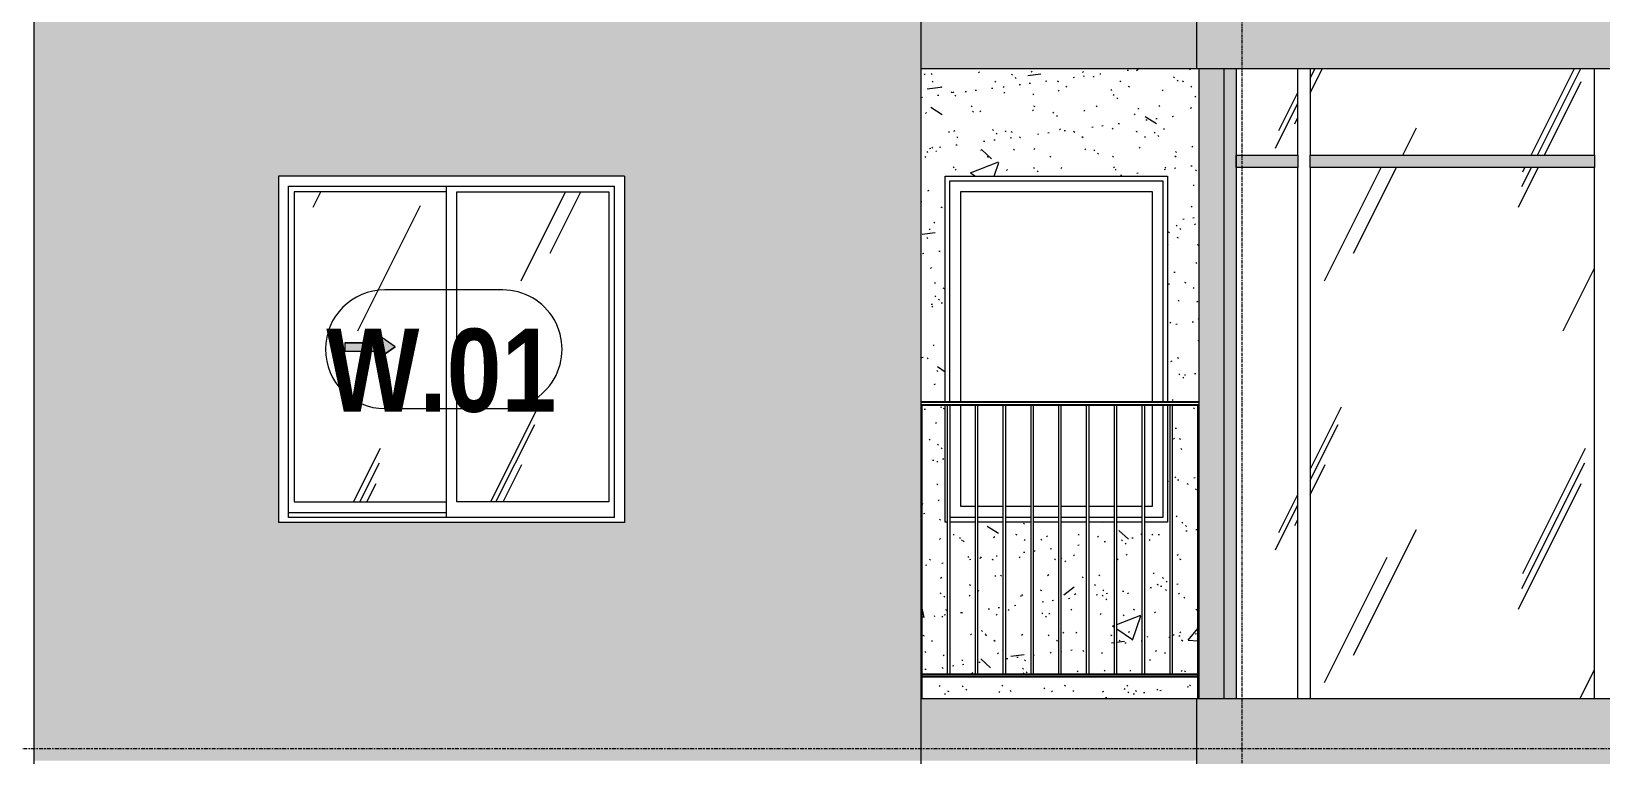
# Model space of a CAD drawing. Header units: millimetres. Extents: x 25061 to 259291, y -8723 to 35400.
# Drawn here: x 192810 to 199160, y 15775 to 18700 of the extents above; entities that cross this region are included whole.
import ezdxf

# ---------------------------------------------------------------- set-up
doc = ezdxf.new("R2010")
doc.units = ezdxf.units.MM
for name, pattern in [('1 NÉT CALL OUT', [6, 3, -3]), ('Centre', [31.750000000000007, 6.350000000000001, -4.762500000000001, 15.875, -4.762500000000001]), ('Grid Line', [22.225, 12.7, -3.175, 3.175, -3.175])]:
    doc.linetypes.add(name, pattern=pattern)
for name, color, linetype, lineweight in [('0-2', 50, 'Continuous', 5), ('A-DETL-GENF', 92, 'Continuous', 9), ('A-DETL-GENF-3', 92, '1 NÉT CALL OUT', 9), ('A-FLOR-HRAL-1', 253, 'Continuous', 9), ('A-FLOR-LEVL-2', 51, 'Centre', 9), ('A-GLAZ', 151, 'Continuous', 9), ('A-GLAZ-1', 7, '1 NÉT CALL OUT', 9), ('A-GLAZ-3', 7, 'Continuous', 9), ('A-GLAZ-CURT', 52, 'Continuous', 9), ('A-GLAZ-CWMG', 51, 'Continuous', 9), ('A-GLAZ-IDEN', 152, 'Continuous', 9), ('A-WALL', 113, 'Continuous', 9), ('A-WALL-PATT-2', 9, 'Continuous', 9), ('A-WALL-PATT-3', 111, 'Continuous', 5), ('I-WALL', 2, 'Continuous', 9), ('I-WALL-2', 7, 'Continuous', 9), ('S-GRID-1', 1, 'Grid Line', 9)]:
    doc.layers.add(name, color=color, linetype=linetype, lineweight=lineweight)
doc.styles.add('Arial_B_2', font='arialbd.ttf', dxfattribs={"width": 0.85, "height": 335.9999999999997})
pattern_1 = [(63.435, (-78970.689, 14236.291), (-0.001899213711112679, 1625.600400602311), [567.96, -3066.991]), (63.435, (-80596.289, 14236.291), (-0.001899213711112679, 1625.600400602311), [567.96, -3066.991]), (63.435, (-78192.508, 14550.35), (-0.001899213711112679, 1625.600400602311), [567.96, -3066.991]), (63.435, (-79818.108, 14550.35), (-0.001899213711112679, 1625.600400602311), [567.96, -3066.991]), (63.435, (-78310.289, 14439.491), (-0.001899213711112679, 1625.600400602311), [567.96, -3066.991]), (63.435, (-79935.88900000001, 14439.491), (-0.001899213711112679, 1625.600400602311), [567.96, -3066.991]), (63.435, (-78430.349, 15074.407), (-0.001899213711112679, 1625.600400602311), [276.055, -3358.896]), (63.435, (-80055.94900000001, 15074.407), (-0.001899213711112679, 1625.600400602311), [276.055, -3358.896]), (63.435, (-78508.87, 14976.146), (-0.001899213711112679, 1625.600400602311), [567.96, -3066.991]), (63.435, (-80134.47, 14976.146), (-0.001899213711112679, 1625.600400602311), [567.96, -3066.991]), (63.435, (-78495.01400000001, 15046.693), (-0.001899213711112679, 1625.600400602311), [567.96, -3066.991]), (63.435, (-80120.614, 15046.693), (-0.001899213711112679, 1625.600400602311), [567.96, -3066.991]), (63.435, (-79150.864, 14737.203), (-0.001899213711112679, 1625.600400602311), [567.96, -3066.991]), (63.435, (-80776.464, 14737.203), (-0.001899213711112679, 1625.600400602311), [567.96, -3066.991]), (63.435, (-79137.006, 14820.346), (-0.001899213711112679, 1625.600400602311), [567.96, -3066.991]), (63.435, (-80762.606, 14820.346), (-0.001899213711112679, 1625.600400602311), [567.96, -3066.991]), (63.435, (-79133.275, 14880.294), (-0.001899213711112679, 1625.600400602311), [567.96, -3066.991]), (63.435, (-80758.875, 14880.294), (-0.001899213711112679, 1625.600400602311), [567.96, -3066.991])]

# ---------------------------------------------------------------- blocks, each defined once
blk = doc.blocks.new('M_Fixed - 900 x 1400-901191-TKCS_MẶT CẮT 2')
at = {"layer": 'A-GLAZ-3'}
for p, q in [((-62135.5899402383, 7895.999999999995), (-61273.58994023831, 7895.999999999995)), ((-62135.5899402383, 6999.999999999995), (-62135.5899402383, 7895.999999999995)), ((-61273.58994023831, 7895.999999999995), (-61273.58994023831, 6999.999999999995)), ((-62091.5899402383, 7851.999999999995), (-61317.58994023831, 7851.999999999995)), ((-62091.5899402383, 7000.000000000001), (-62091.5899402383, 7851.999999999995)), ((-61317.58994023831, 7851.999999999995), (-61317.58994023831, 7000.000000000001)), ((-62091.5899402383, 6577.999999999988), (-62091.5899402383, 6989.999999999996)), ((-61317.58994023831, 6989.999999999996), (-61317.58994023831, 6577.999999999988)), ((-61273.58994023831, 6989.999999999991), (-61273.58994023831, 6533.999999999989)), ((-62032.56428701691, 6577.999999999988), (-62091.5899402383, 6577.999999999988)), ((-61920.0642870169, 6577.999999999988), (-62022.56428701691, 6577.999999999988)), ((-61807.5642870169, 6577.999999999988), (-61910.06428701691, 6577.999999999988)), ((-61695.06428701691, 6577.999999999988), (-61797.5642870169, 6577.999999999988)), ((-61582.5642870169, 6577.999999999988), (-61685.06428701692, 6577.999999999988)), ((-61470.0642870169, 6577.999999999988), (-61572.56428701691, 6577.999999999988)), ((-61357.56428701691, 6577.999999999988), (-61460.06428701691, 6577.999999999988)), ((-61317.58994023831, 6577.999999999988), (-61347.56428701692, 6577.999999999988)), ((-62032.5642870169, 6533.999999999989), (-62135.06428701691, 6533.999999999989)), ((-61920.0642870169, 6533.999999999989), (-62022.56428701691, 6533.999999999989)), ((-61807.5642870169, 6533.999999999989), (-61910.0642870169, 6533.999999999989)), ((-61695.0642870169, 6533.999999999989), (-61797.5642870169, 6533.999999999989)), ((-61582.56428701689, 6533.999999999989), (-61685.06428701691, 6533.999999999989)), ((-61470.06428701689, 6533.999999999989), (-61572.5642870169, 6533.999999999989)), ((-61357.5642870169, 6533.999999999989), (-61460.0642870169, 6533.999999999989)), ((-61273.58994023831, 6533.999999999989), (-61347.56428701691, 6533.999999999989))]:
    blk.add_line(p, q, dxfattribs=at)
blk = doc.blocks.new('Railing - 10mm-901206-TKCS_MẶT CẮT 2')
at = {"layer": 'A-FLOR-HRAL-1'}
for p, q in [((-62145.0642870169, 5900.000000000002), (-62145.0642870169, 6990.000000000001)), ((-62135.0642870169, 5900.000000000002), (-62135.0642870169, 6990.000000000001))]:
    blk.add_line(p, q, dxfattribs=at)
blk = doc.blocks.new('Railing - 50 x 10mm-901205-TKCS_MẶT CẮT 2')
at = {"layer": 'A-FLOR-HRAL-1'}
for p in [(-62252.56428701682, 6990.000000000001), (-62247.5642870169, 5799.999999999156)]:
    blk.add_line(p, (-62247.5642870169, 6990.000000000001), dxfattribs=at)
blk = doc.blocks.new('Railing - 50 x 10mm-V153-TKCS_MẶT CẮT 2')
at = {"layer": 'A-FLOR-HRAL-1'}
for p, q in [((-77172.56428701566, 6990.000000000001), (-77177.56428701658, 6990.000000000001)), ((-77172.56428701566, 5799.999999999156), (-77172.56428701566, 6990.000000000001))]:
    blk.add_line(p, q, dxfattribs=at)
blk = doc.blocks.new('Railing - Railing-991918-TKCS_MẶT CẮT 2')
at = {"layer": ''}
for p, q in [((-84852.56428701639, 16100.00000000058), (-83727.56428701639, 16100.00000000058)), ((-83727.56428701639, 16090.00000000058), (-84852.56428701639, 16090.00000000058))]:
    blk.add_line(p, q, dxfattribs=at)
for name, p in [('Railing - 50 x 10mm-901205-TKCS_MẶT CẮT 2', (-22599.99999999949, 10200.00000000057)), ('Railing - 10mm-901206-TKCS_MẶT CẮT 2', (-22599.99999999949, 10200.00000000057)), ('Railing - 10mm-901206-TKCS_MẶT CẮT 2', (-22487.49999999949, 10200.00000000057)), ('Railing - 10mm-901206-TKCS_MẶT CẮT 2', (-22374.99999999949, 10200.00000000057)), ('Railing - 10mm-901206-TKCS_MẶT CẮT 2', (-22262.49999999949, 10200.00000000057)), ('Railing - 10mm-901206-TKCS_MẶT CẮT 2', (-22149.99999999949, 10200.00000000057)), ('Railing - 10mm-901206-TKCS_MẶT CẮT 2', (-22037.49999999949, 10200.00000000057)), ('Railing - 10mm-901206-TKCS_MẶT CẮT 2', (-21924.99999999949, 10200.00000000057)), ('Railing - 10mm-901206-TKCS_MẶT CẮT 2', (-21812.49999999949, 10200.00000000057)), ('Railing - 10mm-901206-TKCS_MẶT CẮT 2', (-21699.99999999948, 10200.00000000057))]:
    blk.add_blockref(name, p)
at = {"extrusion": (0, 0, -1), "zscale": -1}
blk.add_blockref('Railing - 50 x 10mm-V153-TKCS_MẶT CẮT 2', (160905.1285740323, 10200.00000000057), dxfattribs=at)
blk = doc.blocks.new('Top Rail Type - Top Rail_Internal_-991919-TKCS_MẶT CẮT 2')
at = {"layer": ''}
for p, q in [((-83727.56428701639, 17200.00000000058), (-84852.56428701639, 17200.00000000058)), ((-84852.56428701639, 17190.00000000058), (-83727.56428701639, 17190.00000000058))]:
    blk.add_line(p, q, dxfattribs=at)
blk = doc.blocks.new('NCV_TKTC_TANG 5_rvt-2-TKCS_MẶT CẮT 2')
at = {"layer": 'A-WALL-PATT-2'}
h = blk.add_hatch(dxfattribs=at)
h.set_pattern_fill('FP_37', color=256, style=0, pattern_type=2)
h.set_pattern_definition([(49.99999999999999, (-80880.303, 14125), (1165.978193959721, -102.010186150336), [121.92, -1341.12]), (355, (-80880.303, 14125), (-225.5544548453419, 1222.763349750237), [97.536, -1072.896]), (100.451, (-80783.13900000001, 14116.499), (940.4331391881915, 1120.746196716118), [103.616, -1139.776]), (46.184, (-80880.303, 14450.12), (1734.906139462684, -269.0742419996457), [182.88, -2011.68]), (96.636, (-80735.728, 14427.698), (1519.376807644733, 1583.53626714272), [155.424, -1709.665]), (351.184, (-80880.303, 14450.12), (1519.392032768823, 1583.52157230226), [146.304, -1609.344]), (21, (-80717.743, 14368.84), (970.3319869231707, -654.4975645651646), [121.92, -1341.12]), (326, (-80717.743, 14368.84), (395.5330640027326, 1178.803892457779), [97.536, -1072.896]), (71.45100000000001, (-80636.882, 14314.299), (1365.869894803426, 524.2956772725449), [103.616, -1139.776]), (37.50000000000001, (-80880.303, 14125), (19.76686380070257, 541.1527026491547), [53.645, -1006.246, 53.645, -1035.507, -1076.96]), (37.50000000000001, (-80880.303, 14125), (19.76686380070257, 541.1527026491547), [-2149.043, 53.645, -1023.315]), (7.499999999999999, (-80880.303, 14125), (427.6458963867678, 641.1561703926415), [53.645, -567.3340000000001, 53.645, -981.862, -410.464]), (7.499999999999999, (-80880.303, 14125), (427.6458963867678, 641.1561703926415), [-1656.486, 53.645, -356.819]), (327.5, (-81242.812, 14125), (867.7820051433216, -36.66498118690737), [53.645, -352.755, 53.645, -1214.323, -1682.496]), (327.5, (-81242.812, 14125), (867.7820051433216, -36.66498118690737), [-1674.368, 53.645, -1628.851]), (317.5, (-81405.372, 14125), (948.0277238504739, 162.7308303515036), [53.645, -474.675, 53.645, -788.416, -1194.816]), (317.5, (-81405.372, 14125), (948.0277238504739, 162.7308303515036), [-1370.381, 53.645, -1141.171])])
h.paths.add_polyline_path([(-83914.04503994239, 16000), (-83732.5642870164, 16000), (-83732.5642870164, 16090.00000000059), (-84847.56428701639, 16090.00000000059), (-84847.56428701639, 16000)])
h.paths.add_polyline_path([(-84172.56428701642, 16100.00000000059), (-84070.0642870164, 16100.00000000059), (-84070.0642870164, 16715.00000000059), (-84172.56428701642, 16715.00000000059), (-84172.56428701642, 16219.90646971163)])
h.paths.add_polyline_path([(-84060.06428701639, 16100.00000000059), (-83957.5642870164, 16100.00000000059), (-83957.5642870164, 16715.00000000059), (-84060.06428701639, 16715.00000000059), (-84060.06428701639, 16124.20961880955)])
h.paths.add_polyline_path([(-83947.56428701639, 16100.00000000059), (-83845.0642870164, 16100.00000000059), (-83845.0642870164, 17190.00000000058), (-83854.58994023783, 17190.00000000058), (-83854.58994023783, 16715.00000000059), (-83947.56428701639, 16715.00000000059), (-83947.56428701639, 16653.33899144813)])
h.paths.add_polyline_path([(-84285.06428701639, 16100.00000000059), (-84182.5642870164, 16100.00000000059), (-84182.5642870164, 16715.00000000059), (-84285.06428701639, 16715.00000000059), (-84285.06428701639, 16315.6033206137)])
h.paths.add_polyline_path([(-84295.0642870164, 16100.00000000059), (-84295.0642870164, 16715.00000000059), (-84397.56428701642, 16715.00000000059), (-84397.56428701642, 16100.00000000059)])
h.paths.add_polyline_path([(-84407.5642870164, 16100.00000000059), (-84407.5642870164, 16715.00000000059), (-84510.06428701639, 16715.00000000059), (-84510.06428701639, 16100.00000000059)])
h.paths.add_polyline_path([(-83764.37833373102, 16100.00000000059), (-83732.5642870164, 16100.00000000059), (-83732.5642870164, 17190.00000000058), (-83835.0642870164, 17190.00000000058), (-83835.0642870164, 16100.00000000059), (-83771.48816032062, 16100.00000000059)])
h.paths.add_polyline_path([(-84520.0642870164, 16100.00000000059), (-84520.0642870164, 16715.00000000059), (-84622.56428701639, 16715.00000000059), (-84622.56428701639, 16100.00000000059)])
h.paths.add_polyline_path([(-84632.5642870164, 16100.00000000059), (-84632.5642870164, 16715.00000000059), (-84735.06428701639, 16715.00000000059), (-84735.06428701639, 16100.00000000059)])
h.paths.add_polyline_path([(-84745.0642870164, 16100.00000000059), (-84745.0642870164, 16715.00000000059), (-84754.58994023783, 16715.00000000059), (-84754.58994023783, 17190.00000000058), (-84847.56428701639, 17190.00000000058), (-84847.56428701639, 16100.00000000059)])
h.paths.add_polyline_path([(-83737.56428701628, 17200.00000000059), (-83727.70694897215, 17200.00000000059), (-83727.70694897215, 18550.00000000001), (-84852.5642870162, 18550.00000000152), (-84852.5642870162, 17200.00000000059), (-84754.58994023783, 17200.00000000059), (-84754.58994023783, 18115.0000000006), (-83854.58994023783, 18115.0000000006), (-83854.58994023783, 17200.00000000059), (-83803.33257290533, 17200.00000000059)])
h = blk.add_hatch(dxfattribs=at)
h.set_pattern_fill('FP_38', color=256, style=0, pattern_type=2)
h.set_pattern_definition([(37.50000000000001, (-80880.303, 14125), (-5.120595325361649, 156.6121584951624), [5.364, -118.181, 5.364, -132.812, -132.08]), (37.50000000000001, (-80880.303, 14125), (-5.120595325361649, 156.6121584951624), [-261.722, 5.364, -126.716]), (7.499999999999999, (-80880.303, 14125), (143.8469830421357, 229.3842126971155), [5.364, -61.285, 5.364, -105.989, -42.672]), (7.499999999999999, (-80880.303, 14125), (143.8469830421357, 229.3842126971155), [-178.003, 5.364, -37.308]), (327.5, (-80980.27799999999, 14125), (253.1175769738882, 0.460077023734641), [5.364, -35.276, 5.364, -140.94, -191.008]), (327.5, (-80980.27799999999, 14125), (253.1175769738882, 0.460077023734641), [-186.944, 5.364, -185.644]), (317.5, (-80980.27799999999, 14125), (244.3381139033814, 71.33755545389974), [5.364, -14.956, 5.364, -90.546, -109.728]), (317.5, (-80980.27799999999, 14125), (244.3381139033814, 71.33755545389974), [-116.23, 5.364, -104.364])])
h.paths.add_polyline_path([(-83914.04503994239, 16000), (-83732.5642870164, 16000), (-83732.5642870164, 16090.00000000059), (-84847.56428701639, 16090.00000000059), (-84847.56428701639, 16000)])
h.paths.add_polyline_path([(-84172.56428701642, 16100.00000000059), (-84070.0642870164, 16100.00000000059), (-84070.0642870164, 16715.00000000059), (-84172.56428701642, 16715.00000000059), (-84172.56428701642, 16219.90646971163)])
h.paths.add_polyline_path([(-84060.06428701639, 16100.00000000059), (-83957.5642870164, 16100.00000000059), (-83957.5642870164, 16715.00000000059), (-84060.06428701639, 16715.00000000059), (-84060.06428701639, 16124.20961880955)])
h.paths.add_polyline_path([(-83947.56428701639, 16100.00000000059), (-83845.0642870164, 16100.00000000059), (-83845.0642870164, 17190.00000000058), (-83854.58994023783, 17190.00000000058), (-83854.58994023783, 16715.00000000059), (-83947.56428701639, 16715.00000000059), (-83947.56428701639, 16653.33899144813)])
h.paths.add_polyline_path([(-84285.06428701639, 16100.00000000059), (-84182.5642870164, 16100.00000000059), (-84182.5642870164, 16715.00000000059), (-84285.06428701639, 16715.00000000059), (-84285.06428701639, 16315.6033206137)])
h.paths.add_polyline_path([(-84295.0642870164, 16100.00000000059), (-84295.0642870164, 16715.00000000059), (-84397.56428701642, 16715.00000000059), (-84397.56428701642, 16100.00000000059)])
h.paths.add_polyline_path([(-84407.5642870164, 16100.00000000059), (-84407.5642870164, 16715.00000000059), (-84510.06428701639, 16715.00000000059), (-84510.06428701639, 16100.00000000059)])
h.paths.add_polyline_path([(-83764.37833373102, 16100.00000000059), (-83732.5642870164, 16100.00000000059), (-83732.5642870164, 17190.00000000058), (-83835.0642870164, 17190.00000000058), (-83835.0642870164, 16100.00000000059), (-83771.48816032062, 16100.00000000059)])
h.paths.add_polyline_path([(-84520.0642870164, 16100.00000000059), (-84520.0642870164, 16715.00000000059), (-84622.56428701639, 16715.00000000059), (-84622.56428701639, 16100.00000000059)])
h.paths.add_polyline_path([(-84632.5642870164, 16100.00000000059), (-84632.5642870164, 16715.00000000059), (-84735.06428701639, 16715.00000000059), (-84735.06428701639, 16100.00000000059)])
h.paths.add_polyline_path([(-84745.0642870164, 16100.00000000059), (-84745.0642870164, 16715.00000000059), (-84754.58994023783, 16715.00000000059), (-84754.58994023783, 17190.00000000058), (-84847.56428701639, 17190.00000000058), (-84847.56428701639, 16100.00000000059)])
h.paths.add_polyline_path([(-83737.56428701628, 17200.00000000059), (-83727.70694897215, 17200.00000000059), (-83727.70694897215, 18550.00000000001), (-84852.5642870162, 18550.00000000152), (-84852.5642870162, 17200.00000000059), (-84754.58994023783, 17200.00000000059), (-84754.58994023783, 18115.0000000006), (-83854.58994023783, 18115.0000000006), (-83854.58994023783, 17200.00000000059), (-83803.33257290533, 17200.00000000059)])
at = {"layer": 'I-WALL-2'}
for p, q in [((-84754.58994023783, 17200.00000000057), (-84754.58994023783, 18115.00000000058)), ((-84754.58994023783, 18115.00000000058), (-83854.58994023783, 18115.00000000058)), ((-83854.58994023783, 18115.00000000058), (-83854.58994023783, 17200.00000000057)), ((-84754.58994023783, 16715.00000000058), (-84754.58994023783, 17190.00000000057)), ((-83854.58994023783, 17190.00000000057), (-83854.58994023783, 16715.00000000058)), ((-84745.06428701639, 16715.00000000058), (-84754.58994023783, 16715.00000000058)), ((-84632.56428701639, 16715.00000000058), (-84735.06428701639, 16715.00000000058)), ((-84520.0642870164, 16715.00000000058), (-84622.56428701639, 16715.00000000058)), ((-84407.5642870164, 16715.00000000058), (-84510.06428701639, 16715.00000000058)), ((-84295.0642870164, 16715.00000000058), (-84397.56428701639, 16715.00000000058)), ((-84182.5642870164, 16715.00000000058), (-84285.06428701639, 16715.00000000058)), ((-84070.0642870164, 16715.00000000058), (-84172.56428701642, 16715.00000000058)), ((-83957.5642870164, 16715.00000000058), (-84060.06428701639, 16715.00000000058)), ((-83854.58994023783, 16715.00000000058), (-83947.5642870164, 16715.00000000058))]:
    blk.add_line(p, q, dxfattribs=at)
at = {"layer": ''}
for name in ['Top Rail Type - Top Rail_Internal_-991919-TKCS_MẶT CẮT 2', 'Railing - Railing-991918-TKCS_MẶT CẮT 2']:
    blk.add_blockref(name, (0, 0), dxfattribs=at)
at = {"layer": 'A-GLAZ'}
blk.add_blockref('M_Fixed - 900 x 1400-901191-TKCS_MẶT CẮT 2', (-22599.99999999952, 10200.00000000057), dxfattribs=at)
blk = doc.blocks.new('1_FAMILY RVT - W01-WxH 1400x1400xmm-V269-TKCS_MẶT CẮT 2')
at = {"layer": 'A-DETL-GENF-3'}
blk.add_hatch(color=256, dxfattribs=at).paths.add_polyline_path([(-87048.06012035024, 17376.49760941196), (-86980.32678701694, 17423.92500000002), (-87048.06012035024, 17471.3523905881), (-87048.06012035024, 17440.85833333335), (-87183.52678701692, 17440.85833333335), (-87183.52678701692, 17406.99166666668), (-87048.06012035024, 17406.99166666668)])
at = {"layer": 'A-GLAZ'}
h = blk.add_hatch(dxfattribs=at)
h.set_pattern_fill('FP_35', color=256, style=0, pattern_type=2)
h.set_pattern_definition(pattern_1)
h.paths.add_polyline_path([(-87389.0642870169, 16796.95000000003), (-86774.78928701692, 16796.95000000003), (-86774.78928701692, 18050.90000000002), (-87389.0642870169, 18050.90000000002), (-87389.0642870169, 17406.99166666668)])
h.paths.add_polyline_path([(-87048.06012035024, 17376.49760941196), (-87048.06012035024, 17406.99166666668), (-87183.52678701692, 17406.99166666668), (-87183.52678701692, 17440.85833333335), (-87048.06012035024, 17440.85833333335), (-87048.06012035024, 17471.3523905881), (-86980.32678701694, 17423.92500000002), (-87044.21583929201, 17379.18940398793)])
h = blk.add_hatch(dxfattribs=at)
h.set_pattern_fill('FP_35', color=256, style=0, pattern_type=2)
h.set_pattern_definition(pattern_1)
h.paths.add_polyline_path([(-86116.0642870169, 16796.95000000003), (-86116.0642870169, 18050.90000000002), (-86730.3392870169, 18050.90000000002), (-86730.3392870169, 16796.95000000003)])
at = {"layer": 'A-DETL-GENF'}
for p, q in [((-87048.06012035024, 17471.35239058808), (-87048.06012035024, 17440.85833333335)), ((-86980.32678701694, 17423.92500000001), (-87048.06012035024, 17471.35239058808)), ((-86980.32678701694, 17423.92500000001), (-87048.06012035024, 17471.35239058808)), ((-87048.06012035024, 17471.35239058808), (-87048.06012035024, 17440.85833333335)), ((-87183.52678701692, 17440.85833333335), (-87183.52678701692, 17406.99166666668)), ((-87183.52678701692, 17440.85833333335), (-87048.06012035024, 17440.85833333335)), ((-87048.06012035024, 17440.85833333335), (-87183.52678701692, 17440.85833333335)), ((-87183.52678701692, 17440.85833333335), (-87183.52678701692, 17406.99166666668)), ((-87183.52678701692, 17406.99166666668), (-87048.06012035024, 17406.99166666668)), ((-87183.52678701692, 17406.99166666668), (-87048.06012035024, 17406.99166666668)), ((-86980.32678701694, 17423.92500000001), (-87048.06012035024, 17376.49760941194)), ((-87048.06012035024, 17376.49760941194), (-86980.32678701694, 17423.92500000001)), ((-87048.06012035024, 17406.99166666668), (-87048.06012035024, 17376.49760941194)), ((-87048.06012035024, 17406.99166666668), (-87048.06012035024, 17376.49760941194))]:
    blk.add_line(p, q, dxfattribs=at)
at = {"layer": 'A-GLAZ'}
for p, q in [((-86052.56428701691, 18114.40000000001), (-87452.56428701691, 18114.40000000001)), ((-87452.56428701691, 18114.40000000001), (-87452.56428701691, 16714.4)), ((-86052.56428701691, 18114.40000000001), (-86052.56428701691, 16714.4)), ((-87411.64217751956, 18073.47789050266), (-86093.48639651426, 18073.47789050266)), ((-87411.64217751956, 16733.45), (-87411.64217751956, 18073.47789050266)), ((-87389.06428701691, 18050.90000000001), (-87389.06428701691, 16796.95000000002)), ((-86774.78928701692, 18050.90000000001), (-87389.06428701691, 18050.90000000001)), ((-86774.78928701692, 18073.47789050267), (-86774.78928701692, 16733.45)), ((-86730.3392870169, 16796.95000000002), (-86730.3392870169, 18050.90000000001)), ((-86730.3392870169, 18050.90000000001), (-86116.06428701691, 18050.90000000001)), ((-86116.06428701691, 18050.90000000001), (-86116.06428701691, 16796.95000000002)), ((-86093.48639651426, 16733.45), (-86093.48639651426, 18073.47789050266)), ((-87389.06428701691, 16796.95000000002), (-86774.78928701692, 16796.95000000002)), ((-86116.06428701691, 16796.95000000002), (-86730.3392870169, 16796.95000000002)), ((-86052.56428701691, 16714.4), (-87452.56428701691, 16714.4)), ((-86774.7892870169, 16752.50000000002), (-87411.64217751956, 16752.50000000002)), ((-86774.78928701692, 16752.50000000002), (-87411.64217751956, 16752.50000000002)), ((-86093.48639651426, 16733.45), (-87411.64217751956, 16733.45))]:
    blk.add_line(p, q, dxfattribs=at)
blk = doc.blocks.new('Rectangular Mullion - 50 x 100mm-1838999-TKCS_MẶT CẮT 2')
at = {"layer": 'A-GLAZ-CWMG'}
blk.add_hatch(color=256, dxfattribs=at).paths.add_polyline_path([(-83577.56428701626, 5799.999999999156), (-83577.56428701626, 7974.999999999164), (-83627.56428701624, 7974.999999999164), (-83627.56428701624, 5799.999999999156)])
for p, q in [((-83627.56428701626, 7974.999999999161), (-83627.56428701626, 5799.999999999159)), ((-83577.56428701626, 7974.999999999161), (-83577.56428701626, 7949.999999999156))]:
    blk.add_line(p, q, dxfattribs=at)
blk = doc.blocks.new('System Panel - Glazed-V277-TKCS_MẶT CẮT 2')
at = {"layer": 'A-GLAZ-CURT'}
h = blk.add_hatch(dxfattribs=at)
h.set_pattern_fill('FP_35', color=256, style=0, pattern_type=2)
h.set_pattern_definition(pattern_1)
h.paths.add_polyline_path([(-82127.56428716864, 16000), (-82127.56428716864, 18150.00000000001), (-83277.56428747345, 18150.00000000001), (-83277.56428747345, 16000), (-82272.93222990255, 16000)])
for p, q in [((-82127.56428716867, 18150), (-83277.56428747345, 18150)), ((-83277.56428747345, 18150), (-83277.56428747345, 15999.99999999999)), ((-82127.56428716867, 15999.99999999999), (-82127.56428716867, 18150))]:
    blk.add_line(p, q, dxfattribs=at)
blk = doc.blocks.new('System Panel - Glazed-V278-TKCS_MẶT CẮT 2')
at = {"layer": 'A-GLAZ-CURT'}
h = blk.add_hatch(dxfattribs=at)
h.set_pattern_fill('FP_35', color=256, style=0, pattern_type=2)
h.set_pattern_definition(pattern_1)
h.paths.add_polyline_path([(-83327.56428732103, 16000), (-83327.56428732103, 18150.00000000001), (-83577.56428701626, 18150.00000000001), (-83577.56428701626, 16000)])
for p, q in [((-83327.56428732105, 18150), (-83577.56428701626, 18150)), ((-83577.56428701626, 18150), (-83577.56428701626, 15999.99999999999)), ((-83327.56428732105, 15999.99999999999), (-83327.56428732105, 18150))]:
    blk.add_line(p, q, dxfattribs=at)
blk = doc.blocks.new('System Panel - Glazed-V283-TKCS_MẶT CẮT 2')
at = {"layer": 'A-GLAZ-CURT'}
h = blk.add_hatch(dxfattribs=at)
h.set_pattern_fill('FP_35', color=256, style=0, pattern_type=2)
h.set_pattern_definition(pattern_1)
h.paths.add_polyline_path([(-82127.56428716864, 18200.00000000001), (-82127.56428716864, 18550.00000000001), (-83277.56428747345, 18550.00000000001), (-83277.56428747345, 18200.00000000001), (-82272.93222990255, 18200.00000000001)])
for p, q in [((-83277.56428747345, 18550), (-83277.56428747345, 18200)), ((-82127.56428716867, 18200), (-82127.56428716867, 18550)), ((-83277.56428747345, 18200), (-82127.56428716867, 18200))]:
    blk.add_line(p, q, dxfattribs=at)
blk = doc.blocks.new('System Panel - Glazed-V284-TKCS_MẶT CẮT 2')
at = {"layer": 'A-GLAZ-CURT'}
h = blk.add_hatch(dxfattribs=at)
h.set_pattern_fill('FP_35', color=256, style=0, pattern_type=2)
h.set_pattern_definition(pattern_1)
h.paths.add_polyline_path([(-83327.56428732103, 18200.00000000001), (-83327.56428732103, 18550.00000000001), (-83577.56428701626, 18550.00000000001), (-83577.56428701626, 18200.00000000001)])
for p, q in [((-83577.56428701626, 18550), (-83577.56428701626, 18200)), ((-83327.56428732105, 18200), (-83327.56428732105, 18550)), ((-83577.56428701626, 18200), (-83327.56428732105, 18200))]:
    blk.add_line(p, q, dxfattribs=at)
blk = doc.blocks.new('Rectangular Mullion - 50 x 100mm-1839000-TKCS_MẶT CẮT 2')
at = {"layer": 'A-GLAZ-CWMG'}
blk.add_hatch(color=256, dxfattribs=at).paths.add_polyline_path([(-83577.56428701626, 7974.999999999161), (-83577.56428701626, 8349.999999999993), (-83627.56428701624, 8349.999999999993), (-83627.56428701624, 7974.999999999161)])
for p, q in [((-83627.56428701626, 8350.000000000002), (-83627.56428701626, 7974.999999999161)), ((-83577.56428701626, 7999.999999999164), (-83577.56428701626, 7974.999999999161))]:
    blk.add_line(p, q, dxfattribs=at)
blk = doc.blocks.new('Rectangular Mullion - 50 x 100mm-1838991-TKCS_MẶT CẮT 2')
at = {"layer": 'A-GLAZ-CWMG'}
blk.add_hatch(color=256, dxfattribs=at).paths.add_polyline_path([(-79677.56428732106, 7949.999999999149), (-78527.56428716866, 7949.999999999149), (-78527.56428716866, 7999.999999999155), (-79677.56428732106, 7999.999999999155)])
for p, q in [((-79677.56428732106, 7949.999999999161), (-79677.56428732106, 7999.999999999161)), ((-78527.56428701627, 7999.999999999161), (-78527.56428701627, 7949.999999999161))]:
    blk.add_line(p, q, dxfattribs=at)
blk = doc.blocks.new('Rectangular Mullion - 50 x 100mm-1901961-TKCS_MẶT CẮT 2')
at = {"layer": 'A-GLAZ-CWMG'}
blk.add_hatch(color=256, dxfattribs=at).paths.add_polyline_path([(-83327.56428732107, 18150.00000000001), (-83327.56428732107, 18200.00000000001), (-83577.56428701626, 18200.00000000001), (-83577.56428701626, 18150.00000000001)])
for p, q in [((-83577.56428701626, 18150), (-83577.56428701626, 18200)), ((-83327.56428732105, 18200), (-83327.56428732105, 18150))]:
    blk.add_line(p, q, dxfattribs=at)
blk = doc.blocks.new('Rectangular Mullion - 50 x 100mm-1286808-TKCS_MẶT CẮT 2')
at = {"layer": 'A-GLAZ-CWMG'}
blk.add_hatch(color=256, dxfattribs=at).paths.add_polyline_path([(-83627.56428701627, 5799.999999999156), (-83627.56428701627, 7974.999999999164), (-83727.56428701627, 7974.999999999164), (-83727.56428701627, 5799.999999999156)])
blk.add_line((-83727.56428701627, 5799.999999999159), (-83727.56428701627, 7974.999999999161), dxfattribs=at)
blk = doc.blocks.new('Rectangular Mullion - 50 x 100mm-1901971-TKCS_MẶT CẮT 2')
at = {"layer": 'A-GLAZ-CWMG'}
blk.add_hatch(color=256, dxfattribs=at).paths.add_polyline_path([(-83727.56428701627, 7974.999999999161), (-83627.56428701627, 7974.999999999161), (-83627.56428701627, 8349.999999999993), (-83727.56428701627, 8349.999999999993), (-83727.56428701627, 8016.84358840141)])
blk.add_line((-83727.56428701627, 7974.999999999161), (-83727.56428701627, 8350.000000000007), dxfattribs=at)
blk = doc.blocks.new('SSA-WINDOW TAG - 10-2062020-TKCS_MẶT CẮT 2')
at = {"layer": 'A-GLAZ-IDEN'}
for p, q in [((-117145.0642870162, 7454.399999999157), (-117622.5642870162, 7454.399999999157)), ((-117622.5642870162, 6974.399999999158), (-117145.0642870162, 6974.399999999158))]:
    blk.add_line(p, q, dxfattribs=at)
for centre, radius, start, end in [((-117622.5642870162, 7214.399999999158), 239.9999999999854, 89.9999999999999, 269.9999999999995), ((-117145.0642870162, 7214.399999999158), 240.0000000000006, 269.9999999999999, 90.00000000000021)]:
    blk.add_arc(centre, radius, start, end, dxfattribs=at)

msp = doc.modelspace()

# ---------------------------------------------------------------- hatches: boundary and pattern name
at = {"layer": 'A-WALL-PATT-3'}
for points in [[(203761.1281105157, 18550.00000000002), (204085.2124440122, 18550.00000000002), (204085.2124440122, 19400.00000000002), (197525.2124440125, 19400.00000000002), (197525.2124440125, 18550.00000000002), (200580.2723709227, 18550.00000000002)], [(197399.4166313297, 15750.00000000001), (197525.2124440125, 15750.00000000001), (197525.2124440125, 16000.00000000001), (196410.2124440125, 16000.00000000001), (196410.2124440125, 15750.00000000001)], [(200580.2723709227, 15150.00000000001), (204085.2124440122, 15150.00000000001), (204085.2124440122, 16000.00000000001), (197525.2124440125, 16000.00000000001), (197525.2124440125, 15150.00000000001), (198989.8445011262, 15150.00000000001)]]:
    msp.add_hatch(color=256, dxfattribs=at).paths.add_polyline_path(points)
h = msp.add_hatch(color=256, dxfattribs=at)
h.paths.add_polyline_path([(195808.9887615332, 15750.00000000001), (196410.2124440125, 15750.00000000001), (196410.2124440125, 19150.00000000086), (192820.2124440125, 19149.21875000007), (192820.2124440125, 15750.00000000001), (194218.5608917367, 15750.00000000001)])
h.paths.add_polyline_path([(195169.2903345145, 16714.40000000002), (193810.2124440118, 16714.40000000002), (193810.2124440118, 18114.40000000002), (195210.2124440118, 18114.40000000002), (195210.2124440118, 16714.40000000002)])
h = msp.add_hatch(color=256, dxfattribs=at)
h.paths.add_polyline_path([(196410.2124440125, 18550.00000000153), (197525.2124440125, 18550.00000000153), (197525.2124440125, 19150.04247479567), (196410.2124440125, 19150.04247479567), (196410.2124440125, 19120.90910660434)])
h.paths.add_polyline_path([(205210.2124440127, 18550.00000000153), (205210.2124440127, 19150.04247479567), (204095.2124440122, 19150.00000000002), (204095.2124440122, 18550.00000000153), (204556.3420454139, 18550.00000000153)])

# ---------------------------------------------------------------- linework, layer by layer
at = {"layer": 'A-FLOR-LEVL-2'}
msp.add_line((147110.2124440115, 15800), (255566.6940139546, 15800), dxfattribs=at)
at = {"layer": 'A-WALL'}
for p, q in [((192820.2124440125, 29350.00000000084), (192820.2124440125, 5549.999999999156)), ((196410.2124440125, 5799.999999999158), (196410.2124440125, 29350.00000000084))]:
    msp.add_line(p, q, dxfattribs=at)
at = {"layer": 'I-WALL'}
for p, q in [((197525.2124440125, 19400), (197525.2124440125, 18550)), ((196410.2124440125, 18550.00000000151), (197525.2124440125, 18550.00000000151)), ((197525.2124440125, 18550), (204085.2124440122, 18550)), ((205210.2124440126, 16000), (196410.2124440125, 16000)), ((197525.2124440125, 16000), (197525.2124440125, 15150))]:
    msp.add_line(p, q, dxfattribs=at)
at = {"layer": 'S-GRID-1'}
msp.add_line((197710.2124440126, -3283.082963002654), (197710.2124440126, 30285.87525926989), dxfattribs=at)

# ---------------------------------------------------------------- block references
at = {"layer": '0-2'}
msp.add_blockref('NCV_TKTC_TANG 5_rvt-2-TKCS_MẶT CẮT 2', (281262.7767310287, 0), dxfattribs=at)
at = {"layer": 'A-GLAZ-1'}
msp.add_blockref('1_FAMILY RVT - W01-WxH 1400x1400xmm-V269-TKCS_MẶT CẮT 2', (281262.7767310287, 0), dxfattribs=at)
at = {"layer": 'A-GLAZ-CURT'}
for name in ['System Panel - Glazed-V284-TKCS_MẶT CẮT 2', 'System Panel - Glazed-V283-TKCS_MẶT CẮT 2', 'System Panel - Glazed-V278-TKCS_MẶT CẮT 2', 'System Panel - Glazed-V277-TKCS_MẶT CẮT 2']:
    msp.add_blockref(name, (281262.7767310287, 0), dxfattribs=at)
at = {"layer": 'A-GLAZ-CWMG'}
for name, p in [('Rectangular Mullion - 50 x 100mm-1901971-TKCS_MẶT CẮT 2', (281262.7767310287, 10200.00000000084)), ('Rectangular Mullion - 50 x 100mm-1839000-TKCS_MẶT CẮT 2', (281262.7767310287, 10200.00000000084)), ('Rectangular Mullion - 50 x 100mm-1286808-TKCS_MẶT CẮT 2', (281262.7767310287, 10200.00000000084)), ('Rectangular Mullion - 50 x 100mm-1838999-TKCS_MẶT CẮT 2', (281262.7767310287, 10200.00000000084)), ('Rectangular Mullion - 50 x 100mm-1901961-TKCS_MẶT CẮT 2', (281262.7767310287, 0)), ('Rectangular Mullion - 50 x 100mm-1838991-TKCS_MẶT CẮT 2', (277662.7767310284, 10200.00000000084))]:
    msp.add_blockref(name, p, dxfattribs=at)
at = {"layer": 'A-GLAZ-IDEN'}
msp.add_blockref('SSA-WINDOW TAG - 10-2062020-TKCS_MẶT CẮT 2', (311862.7767310282, 10200.00000000083), dxfattribs=at)

# ---------------------------------------------------------------- texts
at = {"layer": 'A-GLAZ-IDEN', "insert": (194469.0043251064, 17327.08387201292), "char_height": 335.9999999999997, "width": 962.879999999999, "attachment_point": 5, "line_spacing_factor": 0.9364389825664475, "style": 'Arial_B_2'}
msp.add_mtext('\\pt6.80064,13.60128,20.39856,27.1992,33.99984,40.80048,47.60112,54.3984,61.19904,67.99968,74.80032,81.60096,88.4016,95.19888,101.99952,108.80016,115.6008,122.40144,129.19872,135.99936,142.8,149.60064,156.40128,163.19856,169.9992,176.79984,183.60048,190.40112,197.1984,203.99904,210.79968,217.60032;W.01', dxfattribs=at)

doc.saveas('drawing.dxf')
